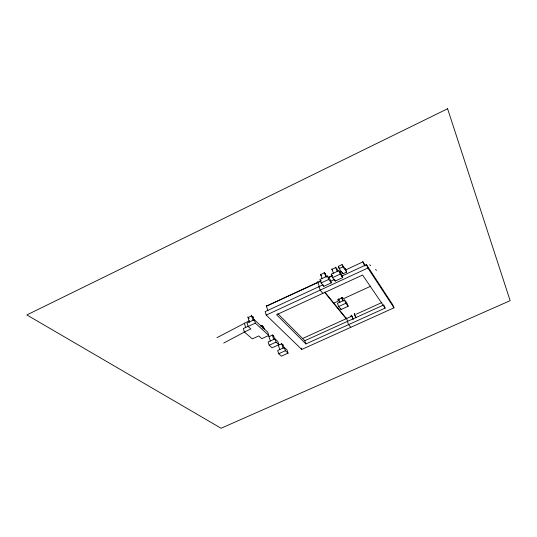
<?xml version="1.0" encoding="UTF-8"?>
<svg xmlns="http://www.w3.org/2000/svg" width="537" height="537" viewBox="0 0 537 537"><rect width="100%" height="100%" fill="white"/><g stroke="black" fill="none" stroke-linecap="round" stroke-linejoin="round"><path stroke-width="0.81" d="M216.961 337.672L249.343 320.757M223.721 343.062L244.852 331.859M338.256 266.372L342.062 264.6L345.808 269.843L346.694 272.084L342.928 273.83L339.136 268.634L338.256 266.372L339.209 267.674M339.136 268.634L342.948 266.862L346.694 272.084M327.442 275.998L319.851 279.529L321.119 282.972L323.824 286.335L331.376 282.838L330.08 279.415L327.442 275.998L328.738 279.441L331.376 282.838M331.248 274.226L338.881 270.675L341.425 274.152L342.754 277.562L335.162 281.079L332.551 277.663L331.248 274.226L332.114 275.374M321.126 280.723L266.426 306.15L321.079 281.079M328.725 277.186L331.759 275.776M321.119 282.972L328.738 279.441M332.551 277.663L340.21 274.112L342.754 277.562M322.717 284.932L265.124 311.648L266.224 315.091L301.734 349.446L393.983 307.815L392.661 304.66L366.476 264.64L341.579 276.186M330.262 281.435L334.786 279.334M244.355 331.973L252.323 338.894L258.747 335.94L261.794 338.659L268.775 335.464L267.721 332.121L254.276 319.696L247.08 323.032L248.121 326.469L250.907 328.953L244.355 331.973L243.342 328.557L248.423 326.207M266.224 315.091L367.872 268.03L393.983 307.815M248.121 326.469L255.337 323.133L268.775 335.464M260.687 326.221L262.076 325.576L263.58 326.973M328.664 277.602L332.463 275.857M340.055 272.38L341.572 271.682M337.216 300.015L342.861 297.424M339.035 299.451L338.115 301.15L333.531 303.251M370.778 286.174L343.747 298.565L342.002 298.095L342.492 298.726M344.566 299.982L337.404 303.257L338.646 306.56L341.042 309.52L348.171 306.271L346.909 302.996L344.566 299.982L345.828 303.271L348.171 306.271M268.963 336.672L272.353 335.115L273.776 336.437M338.646 306.56L345.828 303.271M274.998 338.847L268.164 341.968L269.191 345.257L272.071 347.822L278.871 344.734L277.824 341.465L274.998 338.847L276.045 342.136L278.871 344.734M269.191 345.257L276.045 342.136M278.394 345.304L281.71 343.794L283.053 345.049M350.372 316.212L351.789 315.575L353.138 319.085M303.177 338.236L350.554 316.743M355.957 314.293L381.814 302.559M284.335 347.479L277.669 350.507L278.696 353.729L281.422 356.165L288.06 353.165L287.013 349.963L284.335 347.479L285.382 350.708L288.06 353.165M277.817 313.668L304.781 340.727L383.814 304.929M278.696 353.729L285.382 350.708M385.123 308.104L362.569 275.018L276.589 314.729L305.875 343.928L385.123 308.104L384.076 305.56M339.357 272.246L341.606 271.407M249.121 318.515L248.047 317.542L251.625 315.877L253.216 317.354M321.455 275.635L320.602 274.608L324.375 272.85L325.644 274.4M322.871 293.356L320.2 290.101L318.944 286.684M350.775 327.315L348.567 324.63L347.358 321.441M324.851 292.591L346.15 318.743L346.076 318.085M324.798 292.014L346.432 318.609L346.358 317.958M332.759 270.366L331.933 269.319L335.726 267.554L336.947 269.131M354.628 314.286L354.272 313.823L355.628 317.34M365.227 265.318L362.952 261.875L345.808 269.843L345.318 268.621M366.476 264.64L367.872 268.03M362.79 261.479L364.623 265.949M342.062 264.6L342.948 266.862M342.344 272.333L342.928 273.83M338.881 270.675L340.21 274.112M354.36 313.588L355.991 317.797M336.571 268.151L337.733 271.158M335.571 267.151L337.323 271.682M351.426 315.118L353.044 319.334M331.785 268.923L333.517 273.454M342.217 298.008L343.324 300.901M334.638 279.717L335.162 281.079M341.512 297.464L342.895 301.096M346.56 318.414L347.714 321.468M338.545 298.827L339.914 302.459M340.545 308.211L341.042 309.52M325.274 273.414L326.691 277.186M324.22 272.447L325.925 276.985M320.455 274.206L322.14 278.743M323.314 284.966L323.824 286.335M317.528 281.643L319.455 286.892M304.781 340.727L305.875 343.928M301.304 348.171L301.734 349.446M282.945 344.7L284.194 348.553M281.596 343.445L283.093 348.083M266.224 305.506L267.916 310.795M278.28 344.955L279.77 349.594M273.414 335.296L274.669 339.23M272.246 334.759L273.749 339.498M268.849 336.316L270.339 341.049M263.613 327.08L264.305 329.288M262.11 325.684L263.036 328.644M254.276 319.696L255.337 323.133M253.021 316.709L254.176 320.475M251.43 315.232L253.048 320.515M247.852 316.89L249.457 322.173M244.322 323.079L245.698 327.677M376.551 270.292A4.712 0.43 46.9 0 1 375.531 269.473M370.711 265.62A4.779 0.436 46.9 0 1 369.664 264.781M447.603 108.749L26.85 314.944L221.083 428.251L510.15 300.666L447.603 108.749"/></g></svg>
